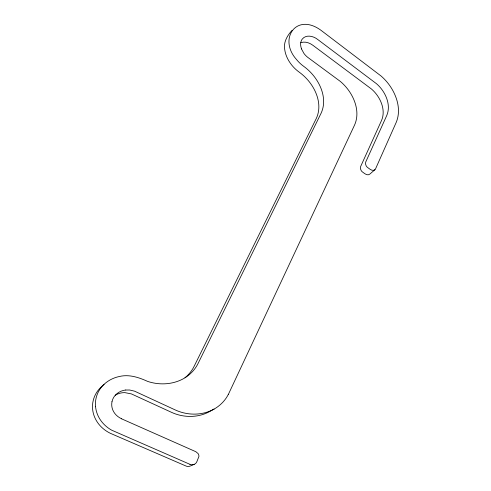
<?xml version="1.0" encoding="UTF-8"?>
<svg xmlns="http://www.w3.org/2000/svg" width="491" height="491" viewBox="0 0 491 491"><rect width="100%" height="100%" fill="white"/><g stroke="black" fill="none" stroke-linecap="round" stroke-linejoin="round"><path stroke-width="0.74" d="M111.966 401.736L112.826 399.048A16.025 14.147 -1 0 1 125.745 389.989M228.364 394.402L354.619 124.929C359.964 112.856 355.232 98.777 347.499 88.871A54.569 52.095 -59.8 0 0 340.288 81.377L308.164 57.662A21.77 20.303 -74.3 0 1 303.929 53.427L301.499 48.94M374.878 169.757C372.387 171.69 369.392 168.714 367.52 167.419A6.616 6.131 -50.2 0 1 366.133 165.792L365.476 163.755L365.74 162.012L386.804 115.403C390.548 106.578 387.117 96.402 381.581 89.129A41.103 38.451 -59 0 0 376.437 83.679L317.597 39.39C313.411 36.046 306.114 34.278 302.278 39.047A7.678 7.193 -75.5 0 0 300.774 42.729C304.905 41.134 309.526 42.797 312.914 45.307L371.337 88.914A40.336 37.825 -58.3 0 1 376.45 94.297C381.955 101.477 385.337 111.574 381.611 120.307L360.627 166.566L360.412 168.695L361.247 170.684A6.512 6.052 -49.4 0 0 362.389 171.911C364.248 173.2 367.231 176.128 369.698 174.207L374.878 169.757A2.486 2.302 -49.3 0 0 375.572 168.812L396.237 122.327C401.601 109.456 396.642 94.665 388.614 84.053A59.988 56.336 -58 0 0 381.145 76.074L321.924 31.007C296.773 11.575 277.875 38.666 296.398 59.386A42.514 39.464 -74.5 0 0 303.69 66.322A55.28 53.421 -67.5 0 1 311.521 73.331C320.997 83.673 327.387 99.532 321.157 113.09L198.094 363.426A37.12 33.75 -3.3 0 1 182.449 379.236C171.776 384.692 158.961 385.183 147.668 381.415C138.892 377.426 129.182 374.136 119.454 376.474A30.638 27.054 -0.8 0 0 104.104 384.293L101.097 387.111A31.037 27.361 -0.6 0 0 96.653 392.444C93.806 396.888 92.326 402.19 92.498 407.469A34.836 30.712 -1 0 0 110.156 433.215L185.96 466.008A4.8 4.137 -7.6 0 0 190.207 466.051L194.19 464.339A5.125 4.419 -7.9 0 0 196.774 461.865L198.916 456.483A6.377 5.505 -7.9 0 0 198.094 453.592L195.854 451.714L121.664 418.86M291.998 30.436C287.303 35.518 283.375 42.214 284.688 49.382C285.455 55.219 288.18 60.663 291.85 65.211A41.661 38.807 -74.3 0 0 299.08 72.048A54.225 52.543 -66.6 0 1 306.85 78.953C316.272 89.159 322.575 104.878 316.382 118.288L194.123 366.323A37.064 33.64 -2.9 0 1 184.978 377.775M125.751 390.032L129.679 390.007L134.602 391.18L175.232 409.93C185.267 414.582 197.075 415.527 207.595 411.949A35.739 32.044 -7.8 0 0 214.051 409.077L209.903 411.403A35.567 31.847 -7.3 0 1 203.501 414.251C193.092 417.798 181.4 416.896 171.457 412.311L131.385 393.905L124.824 392.622A15.835 13.957 -0.7 0 0 115.25 395.273M189.919 464.314L111.604 430.147A35.45 31.307 -1.3 0 1 95.555 406.646M95.53 406.646C94.941 400.742 96.414 394.678 99.612 389.682A31.234 27.576 -0.8 0 1 104.104 384.293M301.566 48.904A12.152 11.379 -74.9 0 1 300.695 42.717M194.203 464.363A4.849 4.18 -7.9 0 1 189.925 464.302M228.333 394.39A36.561 32.787 -7.7 0 1 214.082 409.113M121.694 418.798A18.149 16.025 -1.2 0 1 111.979 401.742"/></g></svg>
